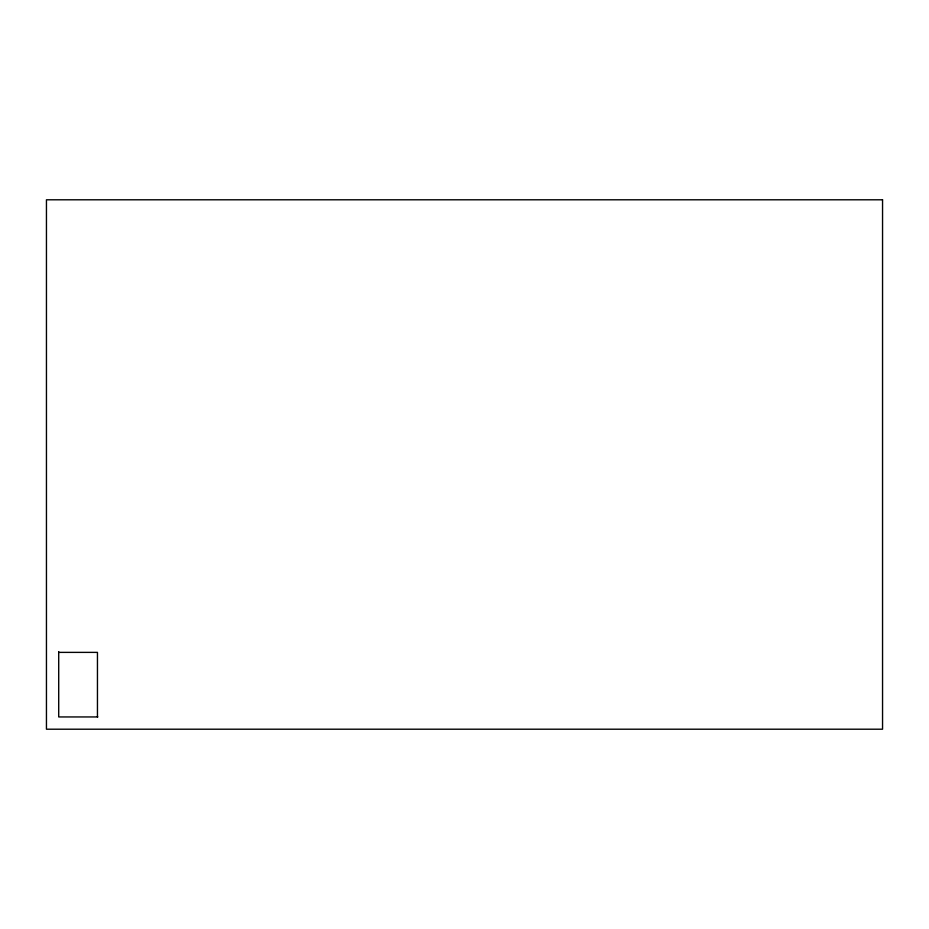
<?xml version="1.0" encoding="UTF-8"?>
<svg xmlns="http://www.w3.org/2000/svg" width="929" height="929" viewBox="0 0 929 929"><rect width="100%" height="100%" fill="white"/><g stroke="black" fill="none" stroke-linecap="round" stroke-linejoin="round"><path stroke-width="1.39" d="M58.713 652.379L97.452 652.379L97.452 716.944M97.847 716.944L58.713 716.944L58.713 651.635M882.55 199.793L46.45 199.793L46.45 729.207L882.55 729.207L882.55 199.793"/></g></svg>
